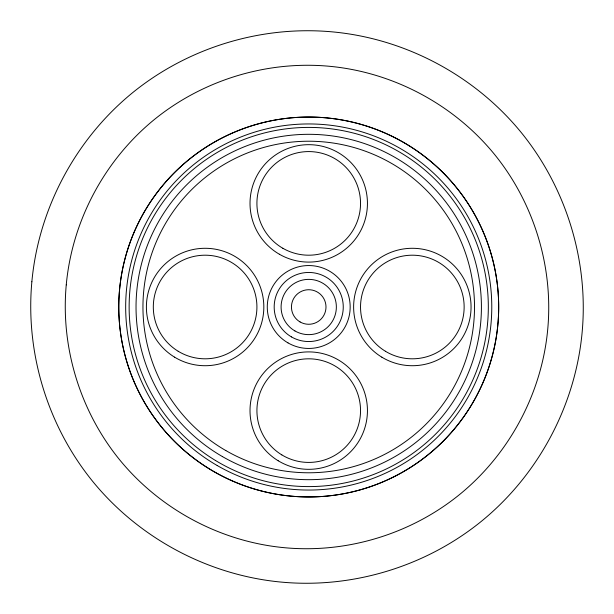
<?xml version="1.0" encoding="UTF-8"?>
<svg xmlns="http://www.w3.org/2000/svg" width="614" height="614" viewBox="0 0 614 614"><rect width="100%" height="100%" fill="white"/><g stroke="black" fill="none" stroke-linecap="round" stroke-linejoin="round"><path stroke-width="0.92" d="M31.859 281.757C25.312 352.858 47.6 425.755 92.545 481.207C138.956 538.263 208.499 575.441 281.757 582.141C352.858 588.688 425.755 566.4 481.207 521.455C538.263 475.044 575.441 405.501 582.141 332.243C588.688 261.142 566.4 188.245 521.455 132.793C475.044 75.737 405.501 38.559 332.243 31.859C261.142 25.312 188.245 47.6 132.793 92.545C75.737 138.956 38.559 208.499 31.859 281.757M66.251 284.911C60.517 347.125 80.027 410.912 119.346 459.433C159.962 509.359 220.81 541.886 284.911 547.749C347.125 553.475 410.912 533.973 459.433 494.654C509.359 454.038 541.886 393.19 547.749 329.089C553.475 266.875 533.973 203.088 494.654 154.567C454.038 104.641 393.19 72.114 329.089 66.251C266.875 60.525 203.088 80.027 154.567 119.346C104.649 159.962 72.114 220.81 66.251 284.911M291.458 336.909A34.53 34.53 0 0 0 343.257 307A34.53 34.53 0 0 0 291.458 277.091A34.53 34.53 0 0 0 291.458 336.909M213.749 471.506A189.956 189.956 0 0 0 498.683 307A189.956 189.956 0 0 0 213.749 142.494A189.956 189.956 0 0 0 213.749 471.506A189.956 189.956 0 0 0 498.683 307A189.956 189.956 0 0 0 213.749 142.494A189.956 189.956 0 0 0 213.749 471.506M222.383 456.555A172.688 172.688 0 0 0 481.414 307A172.688 172.688 0 0 0 222.383 157.445A172.688 172.688 0 0 0 222.383 456.555M300.092 321.959A17.269 17.269 0 0 0 325.996 307A17.269 17.269 0 0 0 300.092 292.041A17.269 17.269 0 0 0 300.092 321.959M294.912 330.931A27.63 27.63 0 0 0 336.357 307A27.63 27.63 0 0 0 294.912 283.069A27.63 27.63 0 0 0 294.912 330.931M385.415 351.262A51.806 51.806 0 0 0 464.13 308.19A51.806 51.806 0 0 0 387.472 261.556A51.806 51.806 0 0 0 385.415 351.262M281.803 454.874A51.806 51.806 0 0 0 360.518 411.802A51.806 51.806 0 0 0 283.86 365.169A51.806 51.806 0 0 0 281.803 454.874M278.211 460.776A58.714 58.714 0 0 0 367.425 411.956A58.714 58.714 0 0 0 280.544 359.106A58.714 58.714 0 0 0 278.211 460.776M282.824 248.256A51.806 51.806 0 0 0 360.533 203.387A51.806 51.806 0 0 0 282.824 158.519A51.806 51.806 0 0 0 282.824 248.256M279.37 254.234A58.714 58.714 0 0 0 367.441 203.387A58.714 58.714 0 0 0 279.37 152.541A58.714 58.714 0 0 0 279.37 254.234M178.19 351.262A51.806 51.806 0 0 0 256.905 308.19A51.806 51.806 0 0 0 180.247 261.556A51.806 51.806 0 0 0 178.19 351.262M174.599 357.164A58.714 58.714 0 0 0 263.813 308.343A58.714 58.714 0 0 0 176.932 255.493A58.714 58.714 0 0 0 174.599 357.164M288.004 342.896A41.445 41.445 0 0 0 350.172 307A41.445 41.445 0 0 0 288.004 271.104A41.445 41.445 0 0 0 288.004 342.896M381.824 357.164A58.714 58.714 0 0 0 471.038 308.343A58.714 58.714 0 0 0 384.157 255.493A58.714 58.714 0 0 0 381.824 357.164M225.837 450.569A165.78 165.78 0 0 0 474.507 307A165.78 165.78 0 0 0 225.837 163.431A165.78 165.78 0 0 0 225.837 450.569M215.399 460.439A179.595 179.595 0 0 0 488.276 311.106A179.595 179.595 0 0 0 222.514 149.455A179.595 179.595 0 0 0 215.399 460.439M217.202 465.527A183.049 183.049 0 0 0 491.776 307A183.049 183.049 0 0 0 217.202 148.473A183.049 183.049 0 0 0 217.202 465.527"/></g></svg>
